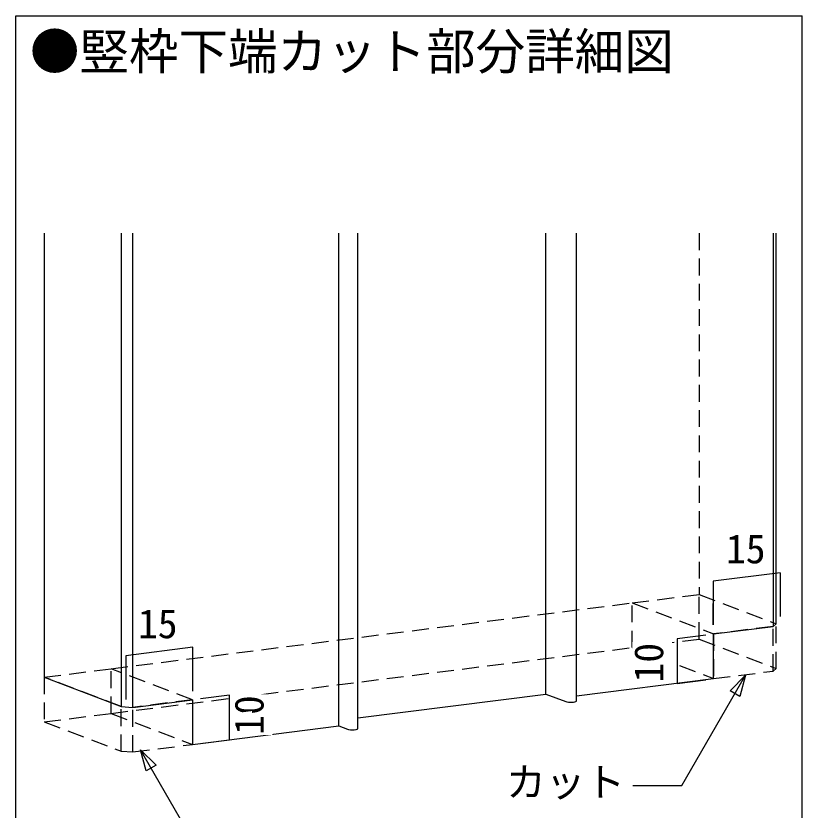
# Model space of a CAD drawing. Units: millimetres, scale not verified. Extents: x -1051 to 1051, y -744 to 744.
# Drawn here: x -482.5 to -202.5, y -540.4 to -257.5 of the extents above; entities that cross this region are included whole.
import ezdxf
from ezdxf.enums import TextEntityAlignment as Align

# ---------------------------------------------------------------- set-up
doc = ezdxf.new("R2010")
doc.units = ezdxf.units.MM
doc.header["$LTSCALE"] = 5
doc.linetypes.add('DASHED1', pattern=[1.8, 1.2, -0.6])
doc.layers.add('5-0', color=7, linetype='Continuous')
doc.layers.add('5-1', color=5, linetype='Continuous')
doc.styles.add('ＭＳ ゴシック', font='')
doc.styles.get('ＭＳ ゴシック').set_extended_font_data('MS Gothic')

msp = doc.modelspace()

# ---------------------------------------------------------------- linework, layer by layer
at = {"layer": '5-0', "color": 3}
for p, q in [((-482.5, -577.5), (-482.5, -257.5)), ((-482.5, -257.5), (-202.5, -257.5)), ((-202.5, -577.5), (-202.5, -257.5))]:
    msp.add_line(p, q, dxfattribs=at)
at = {"layer": '5-0'}
for p, q in [((-472.432, -334.94), (-472.432, -493.058)), ((-445.012, -334.94), (-445.012, -503.553)), ((-440.837, -503.801), (-440.837, -334.94)), ((-367.493, -510.439), (-367.493, -334.94)), ((-360.67, -511.305), (-360.67, -334.94)), ((-293.792, -499.057), (-293.792, -334.94)), ((-282.889, -501.602), (-282.889, -334.94)), ((-212.851, -334.94), (-212.851, -474.988)), ((-211.723, -474.07), (-211.723, -334.94)), ((-234.059, -477.668), (-212.851, -474.988)), ((-212.851, -474.988), (-211.723, -474.07)), ((-234.059, -493.576), (-234.059, -477.668)), ((-472.432, -493.058), (-445.012, -503.553)), ((-282.889, -499.747), (-234.059, -493.576)), ((-360.67, -507.509), (-293.792, -499.057)), ((-293.792, -499.057), (-286.683, -501.778)), ((-445.012, -503.553), (-440.837, -503.801)), ((-440.837, -503.801), (-419.629, -501.121)), ((-419.629, -501.121), (-419.629, -517.028)), ((-286.683, -501.778), (-286.283, -501.887)), ((-286.283, -501.887), (-285.749, -501.964)), ((-285.749, -501.964), (-285.133, -502)), ((-285.133, -502), (-284.496, -501.993)), ((-284.496, -501.993), (-283.9, -501.943)), ((-283.9, -501.943), (-283.404, -501.855)), ((-283.404, -501.855), (-283.055, -501.738)), ((-283.055, -501.738), (-282.889, -501.602)), ((-419.629, -517.028), (-367.493, -510.439)), ((-367.493, -510.439), (-364.446, -511.605)), ((-364.446, -511.605), (-363.992, -511.725)), ((-363.992, -511.725), (-363.38, -511.803)), ((-363.38, -511.803), (-362.683, -511.83)), ((-362.683, -511.83), (-361.985, -511.804)), ((-361.985, -511.804), (-361.372, -511.726)), ((-361.372, -511.726), (-360.915, -511.607)), ((-360.915, -511.607), (-360.672, -511.461)), ((-360.672, -511.461), (-360.67, -511.305))]:
    msp.add_line(p, q, dxfattribs=at)
at = {"layer": '5-0', "linetype": 'DASHED1'}
for p, q in [((-239.144, -334.94), (-239.144, -463.575)), ((-263.003, -466.591), (-239.144, -463.575)), ((-448.573, -490.043), (-263.003, -466.591)), ((-263.003, -482.498), (-263.003, -466.591)), ((-263.003, -466.591), (-234.059, -477.668)), ((-212.851, -474.988), (-211.723, -474.07)), ((-212.851, -490.896), (-212.851, -474.988)), ((-211.723, -489.978), (-211.723, -474.07)), ((-234.059, -493.576), (-234.059, -477.668)), ((-448.573, -505.951), (-263.003, -482.498)), ((-263.003, -482.498), (-234.059, -493.576)), ((-472.432, -493.058), (-448.573, -490.043)), ((-448.573, -505.951), (-448.573, -490.043)), ((-419.629, -501.121), (-448.573, -490.043)), ((-234.059, -493.576), (-212.851, -490.896)), ((-445.012, -503.553), (-472.432, -493.058)), ((-445.012, -519.461), (-445.012, -503.553)), ((-445.012, -503.553), (-440.837, -503.801)), ((-419.629, -501.121), (-440.837, -503.801)), ((-419.629, -501.121), (-419.629, -517.028)), ((-440.837, -519.709), (-440.837, -503.801)), ((-472.432, -508.966), (-445.012, -519.461)), ((-440.837, -519.709), (-419.629, -517.028)), ((-445.012, -519.461), (-440.837, -519.709))]:
    msp.add_line(p, q, dxfattribs=at)
for points in [[(-239.144, -479.483), (-239.144, -463.575), (-211.723, -474.07)], [(-212.851, -474.988), (-234.059, -477.668), (-234.059, -493.576), (-212.851, -490.896), (-211.723, -489.978), (-211.723, -474.07), (-212.851, -474.988), (-234.059, -477.668)], [(-263.003, -482.498), (-239.144, -479.483), (-211.723, -489.978)], [(-472.432, -493.058), (-472.432, -508.966), (-448.573, -505.951), (-419.629, -517.028)]]:
    msp.add_lwpolyline(points, dxfattribs=at)
at = {"layer": '5-0', "color": 6}
for points in [[(-262.839, -531.647), (-245.309, -531.647), (-222.642, -492.387)], [(-397.869, -558.2), (-415.399, -558.2), (-438.065, -518.94)]]:
    msp.add_lwpolyline(points, dxfattribs=at)
for points in [[(-228.135, -497.88), (-222.642, -492.387), (-224.653, -499.891)], [(-436.055, -526.444), (-438.065, -518.94), (-432.573, -524.433)]]:
    msp.add_lwpolyline(points, close=True, dxfattribs=at)
at = {"layer": '5-1'}
for p, q in [((-210.323, -455.833), (-234.182, -458.849)), ((-210.323, -455.833), (-210.323, -471.449)), ((-234.182, -458.849), (-234.182, -474.464)), ((-234.182, -474.464), (-234.182, -466.852)), ((-236.741, -478.07), (-246.969, -479.363)), ((-246.969, -479.363), (-246.969, -495.271)), ((-419.505, -482.396), (-443.364, -485.411)), ((-419.505, -498.012), (-419.505, -482.396)), ((-443.364, -485.411), (-443.364, -501.027)), ((-246.969, -495.271), (-236.741, -493.978)), ((-406.471, -499.521), (-416.7, -500.814)), ((-406.471, -515.429), (-406.471, -499.521)), ((-416.7, -516.721), (-406.471, -515.429))]:
    msp.add_line(p, q, dxfattribs=at)
at = {"layer": '5-1', "color": 7}
msp.add_line((-212.851, -490.896), (-211.723, -489.978), dxfattribs=at)

# ---------------------------------------------------------------- texts
at = {"layer": '5-0', "style": 'ＭＳ ゴシック'}
msp.add_text('カット', height=10.35, dxfattribs=at).set_placement((-307.914, -538.702), align=Align.BOTTOM_LEFT)

# ---------------------------------------------------------------- wipeouts: each hides what was drawn before it
msp.add_wipeout([(-477.5, -280.475), (-477.5, -262.836), (-247.842, -262.836), (-247.842, -280.475)])

# ---------------------------------------------------------------- next in the draw order: texts
msp.add_text('●竪枠下端カット部分詳細図', height=12.93, dxfattribs=at).set_placement((-477.5, -280.475), align=Align.BOTTOM_LEFT)

# ---------------------------------------------------------------- next in the draw order: wipeouts: each hides what was drawn before it
for points in [[(-229.605, -455.621), (-229.605, -441.51), (-215.212, -441.51), (-215.212, -455.621)], [(-439.015, -482.288), (-439.015, -468.176), (-424.622, -468.176), (-424.622, -482.288)], [(-248.863, -494.931), (-262.974, -494.931), (-262.974, -480.538), (-248.863, -480.538)], [(-391.188, -513.596), (-405.299, -513.596), (-405.299, -499.202), (-391.188, -499.202)]]:
    msp.add_wipeout(points)

# ---------------------------------------------------------------- next in the draw order: linework, layer by layer
at = {"layer": '5-1', "color": 7}
msp.add_solid([(-398.426, -505.127), (-398.426, -508.045), (-398.426, -508.045)], dxfattribs=at)

# ---------------------------------------------------------------- next in the draw order: texts
at = {"layer": '5-0', "style": 'ＭＳ ゴシック'}
for p in [(-229.605, -455.621), (-439.015, -482.288)]:
    msp.add_text('15', height=10.35, dxfattribs=at).set_placement(p, align=Align.BOTTOM_LEFT)
for p in [(-248.863, -494.931), (-391.188, -513.596)]:
    msp.add_text('10', height=10.35, rotation=90, dxfattribs=at).set_placement(p, align=Align.BOTTOM_LEFT)

# ---------------------------------------------------------------- next in the draw order: wipeouts: each hides what was drawn before it
at = {"color": 7}
msp.add_wipeout([(-403.414, -508.675), (-398.426, -508.045), (-398.426, -505.127), (-398.426, -505.127)], dxfattribs=at)

# ---------------------------------------------------------------- next in the draw order: wipeouts: each hides what was drawn before it
msp.add_wipeout([(-403.414, -505.757), (-403.414, -508.675), (-398.426, -505.127), (-398.426, -505.127)], dxfattribs=at)

doc.saveas('drawing.dxf')
